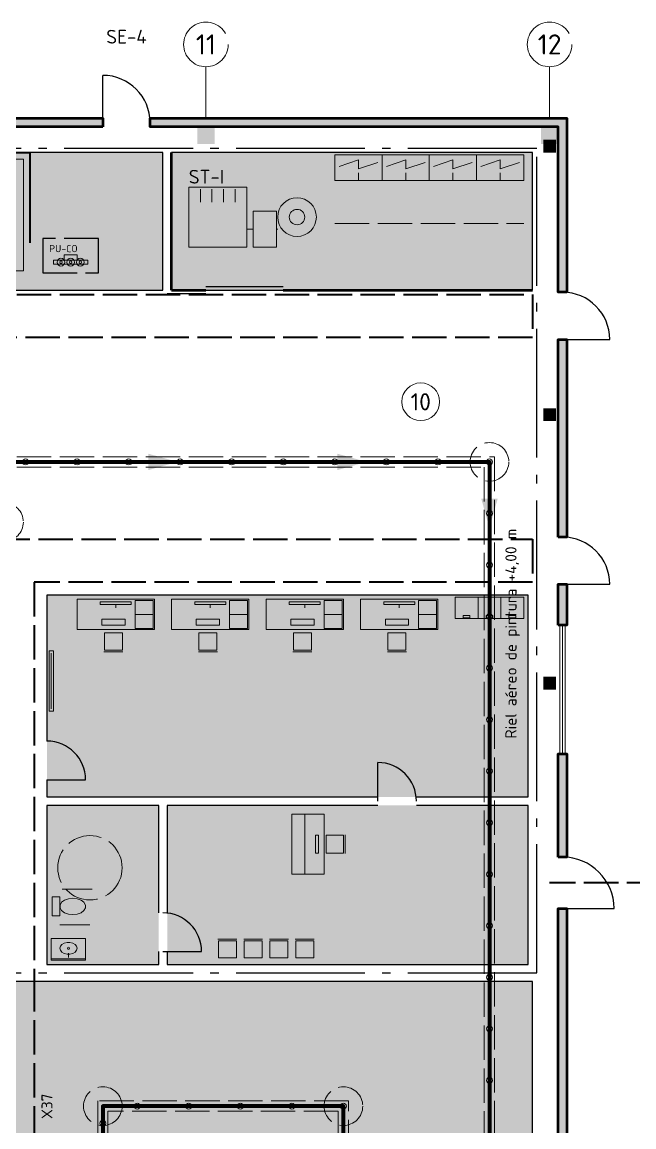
# Model space of a CAD drawing. Header units: millimetres. Extents: x 0 to 1189, y 0 to 841.
# Drawn here: x 613.6 to 684.8, y 586.6 to 715.2 of the extents above; entities that cross this region are included whole.
import ezdxf
from ezdxf.enums import TextEntityAlignment as Align

# ---------------------------------------------------------------- set-up
doc = ezdxf.new("R2010")
doc.units = ezdxf.units.MM
doc.linetypes.add('IRAM-E-TRAZOS', pattern=[5, 4, -1])
doc.linetypes.add('IRAM-F-TRAZO-PUNTO', pattern=[20, 15, -2, 1, -2])
for name, color, linetype, lineweight in [('A-ABERTURA', 7, 'CONTINUOUS', 25), ('A-COLUMNA', 7, 'CONTINUOUS', 50), ('A-EJE', 1, 'IRAM-F-TRAZO-PUNTO', 18), ('A-EQUIPO-FINO', 8, 'CONTINUOUS', 13), ('A-EQUIPO-OCULTO', 8, 'IRAM-E-TRAZOS', 13), ('A-EQUIPO-RELLENO', 9, 'CONTINUOUS', 13), ('A-LOCAL', 7, 'CONTINUOUS', 25), ('A-MURO', 7, 'CONTINUOUS', 50), ('A-OPERARIO', 6, 'CONTINUOUS', 18), ('A-RELLENO', 9, 'CONTINUOUS', 13), ('A-SECTOR', 1, 'CONTINUOUS', 25), ('A-SECTOR-TXT', 1, 'CONTINUOUS', 25), ('A-SEGURIDAD', 1, 'IRAM-E-TRAZOS', 18), ('A-TABIQUE', 7, 'CONTINUOUS', 50), ('A-TEXTO', 7, 'CONTINUOUS', 18), ('F-TL', 30, 'CONTINUOUS', 100), ('S-ESCAPE', 3, 'CONTINUOUS', 35)]:
    doc.layers.add(name, color=color, linetype=linetype, lineweight=lineweight)
for name, color, linetype, lineweight, true_color in [('A-AREA-TRABAJO', 30, 'CONTINUOUS', 13, 0xeb963c), ('A-MAMPARA', 1, 'CONTINUOUS', 35, 0xc82828), ('A-MOBILIARIO', 8, 'CONTINUOUS', 18, 0x50505a), ('A-PASILLO', 2, 'IRAM-E-TRAZOS', 35, 0xd7a500), ('A-PULMON', 6, 'IRAM-E-TRAZOS', 25, 0xdc00c8), ('A-SENDA', 2, 'CONTINUOUS', 25, 0xd7a500), ('A-VENTANA', 4, 'CONTINUOUS', 18, 0x0096c8), ('A-ZONA-LOG', 5, 'IRAM-F-TRAZO-PUNTO', 25, 0x285ac8)]:
    doc.layers.add(name, color=color, linetype=linetype, lineweight=lineweight, true_color=true_color)
doc.styles.add('ISO3098', font='isocpeur.ttf')

msp = doc.modelspace()

# ---------------------------------------------------------------- hatches: boundary and pattern name
at = {"layer": 'A-COLUMNA', "true_color": 0x000000}
h = msp.add_hatch(color=7, dxfattribs=at)
h.dxf.hatch_style = 1
h.paths.add_polyline_path([(634, 701), (636, 701), (636, 703), (634, 703)])
h = msp.add_hatch(color=7, dxfattribs=at)
h.dxf.hatch_style = 1
h.paths.add_polyline_path([(674, 701), (676, 701), (676, 703), (674, 703)])
h = msp.add_hatch(color=7, dxfattribs=at)
h.dxf.hatch_style = 1
h.paths.add_polyline_path([(674.25, 700), (675.75, 700), (675.75, 701.5), (674.25, 701.5)])
h = msp.add_hatch(color=7, dxfattribs=at)
h.dxf.hatch_style = 1
h.paths.add_polyline_path([(674.25, 668.75), (675.75, 668.75), (675.75, 670.25), (674.25, 670.25)])
h = msp.add_hatch(color=7, dxfattribs=at)
h.dxf.hatch_style = 1
h.paths.add_polyline_path([(674.25, 637.5), (675.75, 637.5), (675.75, 639), (674.25, 639)])
at = {"layer": 'A-EQUIPO-RELLENO', "true_color": 0xcdd0d4}
h = msp.add_hatch(color=7, dxfattribs=at)
h.dxf.hatch_style = 1
h.paths.add_polyline_path([(650, 696.75), (655.5, 696.75), (655.5, 699.75), (650, 699.75)])
h = msp.add_hatch(color=7, dxfattribs=at)
h.dxf.hatch_style = 1
h.paths.add_polyline_path([(655.5, 696.75), (661, 696.75), (661, 699.75), (655.5, 699.75)])
h = msp.add_hatch(color=7, dxfattribs=at)
h.dxf.hatch_style = 1
h.paths.add_polyline_path([(661, 696.75), (666.5, 696.75), (666.5, 699.75), (661, 699.75)])
h = msp.add_hatch(color=7, dxfattribs=at)
h.dxf.hatch_style = 1
h.paths.add_polyline_path([(666.5, 696.75), (672, 696.75), (672, 699.75), (666.5, 699.75)])
h = msp.add_hatch(color=7, dxfattribs=at)
h.dxf.hatch_style = 1
h.paths.add_polyline_path([(633, 689), (639.75, 689), (639.75, 696), (633, 696)])
at = {"layer": 'A-EQUIPO-RELLENO', "true_color": 0xfaf0fa}
h = msp.add_hatch(color=7, dxfattribs=at)
h.dxf.hatch_style = 1
h.paths.add_polyline_path([(617.25, 687), (621.25, 687), (621.25, 687.5), (617.25, 687.5)])
at = {"layer": 'A-EQUIPO-RELLENO', "true_color": 0xeeeeee}
h = msp.add_hatch(color=7, dxfattribs=at)
h.dxf.hatch_style = 1
h.paths.add_polyline_path([(664, 645.75), (666.67, 645.75), (666.67, 648.25), (664, 648.25)])
h = msp.add_hatch(color=7, dxfattribs=at)
h.dxf.hatch_style = 1
h.paths.add_polyline_path([(666.67, 645.75), (669.33, 645.75), (669.33, 648.25), (666.67, 648.25)])
h = msp.add_hatch(color=7, dxfattribs=at)
h.dxf.hatch_style = 1
h.paths.add_polyline_path([(669.33, 645.75), (672, 645.75), (672, 648.25), (669.33, 648.25)])
at = {"layer": 'A-EQUIPO-RELLENO', "true_color": 0xeedec0}
h = msp.add_hatch(color=7, dxfattribs=at)
h.dxf.hatch_style = 1
h.paths.add_polyline_path([(620, 644.5), (629, 644.5), (629, 648), (620, 648)])
h = msp.add_hatch(color=7, dxfattribs=at)
h.dxf.hatch_style = 1
h.paths.add_polyline_path([(631, 644.5), (640, 644.5), (640, 648), (631, 648)])
h = msp.add_hatch(color=7, dxfattribs=at)
h.dxf.hatch_style = 1
h.paths.add_polyline_path([(642, 644.5), (651, 644.5), (651, 648), (642, 648)])
h = msp.add_hatch(color=7, dxfattribs=at)
h.dxf.hatch_style = 1
h.paths.add_polyline_path([(653, 644.5), (662, 644.5), (662, 648), (653, 648)])
at = {"layer": 'A-EQUIPO-RELLENO', "true_color": 0xd6e2f0}
h = msp.add_hatch(color=7, dxfattribs=at)
h.dxf.hatch_style = 1
h.paths.add_polyline_path([(625.28, 642.1), (623.18, 642.1), (623.18, 644.1), (625.28, 644.1)])
h = msp.add_hatch(color=7, dxfattribs=at)
h.dxf.hatch_style = 1
h.paths.add_polyline_path([(636.28, 642.1), (634.18, 642.1), (634.18, 644.1), (636.28, 644.1)])
h = msp.add_hatch(color=7, dxfattribs=at)
h.dxf.hatch_style = 1
h.paths.add_polyline_path([(647.28, 642.1), (645.18, 642.1), (645.18, 644.1), (647.28, 644.1)])
h = msp.add_hatch(color=7, dxfattribs=at)
h.dxf.hatch_style = 1
h.paths.add_polyline_path([(658.28, 642.1), (656.18, 642.1), (656.18, 644.1), (658.28, 644.1)])
at = {"layer": 'A-EQUIPO-RELLENO', "true_color": 0xffffff}
h = msp.add_hatch(color=7, dxfattribs=at)
h.dxf.hatch_style = 1
h.paths.add_polyline_path([(617.25, 635), (617.25, 642), (616.75, 642), (616.75, 635)])
at = {"layer": 'A-EQUIPO-RELLENO', "true_color": 0xeeeeee}
h = msp.add_hatch(color=7, dxfattribs=at)
h.dxf.hatch_style = 1
h.paths.add_polyline_path([(645, 623), (645, 616), (646.5, 616), (646.5, 623)])
at = {"layer": 'A-EQUIPO-RELLENO', "true_color": 0xeedec0}
h = msp.add_hatch(color=7, dxfattribs=at)
h.dxf.hatch_style = 1
h.paths.add_polyline_path([(646.5, 623), (646.5, 616), (648.75, 616), (648.75, 623)])
at = {"layer": 'A-EQUIPO-RELLENO', "true_color": 0xd6e2f0}
h = msp.add_hatch(color=7, dxfattribs=at)
h.dxf.hatch_style = 1
h.paths.add_polyline_path([(651, 620.55), (651, 618.45), (649, 618.45), (649, 620.55)])
at = {"layer": 'A-EQUIPO-RELLENO', "true_color": 0xf8f8fc}
h = msp.add_hatch(color=7, dxfattribs=at)
h.dxf.hatch_style = 1
h.paths.add_polyline_path([(618, 611.15), (618, 613.35), (617.1, 613.35), (617.1, 611.15)])
h = msp.add_hatch(color=7, dxfattribs=at)
h.dxf.hatch_style = 1
h.paths.add_polyline_path([(619.5, 613.2), (618.99, 613.14), (618.54, 612.98), (618.2, 612.73), (618.02, 612.41), (618.02, 612.09), (618.2, 611.77), (618.54, 611.52), (618.99, 611.36), (619.5, 611.3), (620.01, 611.36), (620.46, 611.52), (620.8, 611.77), (620.98, 612.09), (620.98, 612.41), (620.8, 612.73), (620.46, 612.98), (620.01, 613.14), (619.5, 613.2)])
h = msp.add_hatch(color=7, dxfattribs=at)
h.dxf.hatch_style = 1
h.paths.add_polyline_path([(621, 608.5), (617, 608.5), (617, 606), (621, 606)])
at = {"layer": 'A-EQUIPO-RELLENO', "true_color": 0xd6e2f0}
h = msp.add_hatch(color=7, dxfattribs=at)
h.dxf.hatch_style = 1
h.paths.add_polyline_path([(636.45, 608.25), (638.55, 608.25), (638.55, 606.25), (636.45, 606.25)])
h = msp.add_hatch(color=7, dxfattribs=at)
h.dxf.hatch_style = 1
h.paths.add_polyline_path([(639.45, 608.25), (641.55, 608.25), (641.55, 606.25), (639.45, 606.25)])
h = msp.add_hatch(color=7, dxfattribs=at)
h.dxf.hatch_style = 1
h.paths.add_polyline_path([(642.45, 608.25), (644.55, 608.25), (644.55, 606.25), (642.45, 606.25)])
h = msp.add_hatch(color=7, dxfattribs=at)
h.dxf.hatch_style = 1
h.paths.add_polyline_path([(645.45, 608.25), (647.55, 608.25), (647.55, 606.25), (645.45, 606.25)])
at = {"layer": 'A-MURO', "true_color": 0x464646}
h = msp.add_hatch(color=7, dxfattribs=at)
h.dxf.hatch_style = 1
h.paths.add_polyline_path([(623, 703), (481.5, 703), (481.5, 704), (623, 704)])
h = msp.add_hatch(color=7, dxfattribs=at)
h.dxf.hatch_style = 1
h.paths.add_polyline_path([(677, 683.75), (676, 683.75), (676, 703), (628.5, 703), (628.5, 704), (677, 704)])
h = msp.add_hatch(color=7, dxfattribs=at)
h.dxf.hatch_style = 1
h.paths.add_polyline_path([(676, 655.25), (676, 678.25), (677, 678.25), (677, 655.25)])
h = msp.add_hatch(color=7, dxfattribs=at)
h.dxf.hatch_style = 1
h.paths.add_polyline_path([(676, 645), (676, 649.75), (677, 649.75), (677, 645)])
h = msp.add_hatch(color=7, dxfattribs=at)
h.dxf.hatch_style = 1
h.paths.add_polyline_path([(676, 618), (676, 630), (677, 630), (677, 618)])
h = msp.add_hatch(color=7, dxfattribs=at)
h.dxf.hatch_style = 1
h.paths.add_polyline_path([(670.5, 480), (670.5, 481), (676, 481), (676, 612), (677, 612), (677, 480)])
at = {"layer": 'A-RELLENO', "true_color": 0xfde4c8}
h = msp.add_hatch(color=7, dxfattribs=at)
h.dxf.hatch_style = 1
h.paths.add_polyline_path([(593, 684), (630, 684), (630, 700), (593, 700)])
at = {"layer": 'A-RELLENO', "true_color": 0xe8e8e8}
h = msp.add_hatch(color=7, dxfattribs=at)
h.dxf.hatch_style = 1
h.paths.add_polyline_path([(631, 684), (673, 684), (673, 700), (631, 700)])
at = {"layer": 'A-RELLENO', "true_color": 0xfff8cd}
h = msp.add_hatch(color=7, dxfattribs=at)
h.dxf.hatch_style = 1
h.paths.add_polyline_path([(616.5, 625), (672.5, 625), (672.5, 648.5), (616.5, 648.5)])
h = msp.add_hatch(color=7, dxfattribs=at)
h.dxf.hatch_style = 1
h.paths.add_polyline_path([(616.5, 605.5), (629.5, 605.5), (629.5, 624), (616.5, 624)])
h = msp.add_hatch(color=7, dxfattribs=at)
h.dxf.hatch_style = 1
h.paths.add_polyline_path([(630.5, 605.5), (672.5, 605.5), (672.5, 624), (630.5, 624)])
at = {"layer": 'A-RELLENO', "true_color": 0xfad7cd}
h = msp.add_hatch(color=7, dxfattribs=at)
h.dxf.hatch_style = 1
h.paths.add_polyline_path([(608, 493.5), (673, 493.5), (673, 603.5), (608, 603.5)])
at = {"layer": 'A-SENDA', "true_color": 0xd7a500}
h = msp.add_hatch(color=7, dxfattribs=at)
h.dxf.hatch_style = 1
h.paths.add_polyline_path([(608, 595), (615, 595), (615, 597), (608, 597)])
h = msp.add_hatch(color=7, dxfattribs=at)
h.dxf.hatch_style = 1
h.paths.add_polyline_path([(608, 591), (615, 591), (615, 593), (608, 593)])
h = msp.add_hatch(color=7, dxfattribs=at)
h.dxf.hatch_style = 1
h.paths.add_polyline_path([(608, 587), (615, 587), (615, 589), (608, 589)])
at = {"layer": 'F-TL', "true_color": 0xeb7800}
h = msp.add_hatch(color=7, dxfattribs=at)
h.dxf.hatch_style = 1
h.paths.add_polyline_path([(631.7, 664), (628.3, 664.95), (628.3, 663.05)])
h = msp.add_hatch(color=7, dxfattribs=at)
h.dxf.hatch_style = 1
h.paths.add_polyline_path([(653.7, 664), (650.3, 664.95), (650.3, 663.05)])
h = msp.add_hatch(color=7, dxfattribs=at)
h.dxf.hatch_style = 1
h.paths.add_polyline_path([(668, 656.3), (668.95, 659.7), (667.05, 659.7)])
h = msp.add_hatch(color=7, dxfattribs=at)
h.dxf.hatch_style = 1
h.paths.add_polyline_path([(668, 634.3), (668.95, 637.7), (667.05, 637.7)])
h = msp.add_hatch(color=7, dxfattribs=at)
h.dxf.hatch_style = 1
h.paths.add_polyline_path([(668, 612.3), (668.95, 615.7), (667.05, 615.7)])
h = msp.add_hatch(color=7, dxfattribs=at)
h.dxf.hatch_style = 1
h.paths.add_polyline_path([(668, 590.3), (668.95, 593.7), (667.05, 593.7)])
h = msp.add_hatch(color=7, dxfattribs=at)
h.dxf.hatch_style = 1
h.paths.add_polyline_path([(647.3, 589), (650.7, 588.05), (650.7, 589.95)])

# ---------------------------------------------------------------- linework, layer by layer
at = {"layer": 'A-ABERTURA'}
for p, q in [((623, 703.5), (623, 709)), ((635, 684.4), (644, 684.4)), ((630.5, 683.6), (635, 683.6)), ((676.5, 678.25), (682, 678.25)), ((676.5, 649.75), (682, 649.75)), ((655, 624.5), (655, 629)), ((616.5, 627), (621, 627)), ((676.5, 612), (682.5, 612)), ((630, 607), (634.5, 607))]:
    msp.add_line(p, q, dxfattribs=at)
for centre, radius in [((623, 703.5), 5.5), ((676.5, 678.25), 5.5), ((676.5, 649.75), 5.5), ((616.5, 627), 4.5), ((655, 624.5), 4.5), ((676.5, 612), 6), ((630, 607), 4.5)]:
    msp.add_arc(centre, radius, 0, 90, dxfattribs=at)
at = {"layer": 'A-AREA-TRABAJO'}
msp.add_line((609.75, 686.25), (613.75, 686.25), dxfattribs=at)
msp.add_lwpolyline([(601.25, 686.25), (601.25, 699.25), (613.75, 699.25), (613.75, 686.25)], dxfattribs=at)
at = {"layer": 'A-EJE'}
for p, q in [((635, 704), (635, 710)), ((675, 704), (675, 710))]:
    msp.add_line(p, q, dxfattribs=at)
msp.add_lwpolyline([(608, 664), (668, 664), (668, 583), (657.2, 583), (657.2, 532), (631, 532), (631, 544), (651, 544), (651, 589), (623, 589), (623, 522), (645, 522)], dxfattribs=at)
for centre in [(635, 712.6), (675, 712.6)]:
    msp.add_circle(centre, 2.6, dxfattribs=at)
at = {"layer": 'A-EQUIPO-FINO'}
for p, q in [((652.75, 696.75), (652.75, 697.65)), ((658.25, 696.75), (658.25, 697.65)), ((663.75, 696.75), (663.75, 697.65)), ((669.25, 696.75), (669.25, 697.65)), ((634.35, 694.25), (634.35, 695.75)), ((635.7, 694.25), (635.7, 695.75)), ((637.05, 694.25), (637.05, 695.75)), ((638.4, 694.25), (638.4, 695.75)), ((639.75, 691.1), (640.5, 691.1)), ((643.2, 691.1), (643.35, 691.1)), ((626.75, 646.25), (628.85, 646.25)), ((637.75, 646.25), (639.85, 646.25)), ((648.75, 646.25), (650.85, 646.25)), ((659.75, 646.25), (661.85, 646.25)), ((617, 635.25), (617, 641.75)), ((621, 606.15), (617, 606.15)), ((619, 606.8), (619, 606.3))]:
    msp.add_line(p, q, dxfattribs=at)
for points in [[(650.5, 698.4), (652.75, 699.15), (652.75, 698.1), (655, 698.85)], [(656, 698.4), (658.25, 699.15), (658.25, 698.1), (660.5, 698.85)], [(661.5, 698.4), (663.75, 699.15), (663.75, 698.1), (666, 698.85)], [(667, 698.4), (669.25, 699.15), (669.25, 698.1), (671.5, 698.85)]]:
    msp.add_lwpolyline(points, dxfattribs=at)
for points in [[(626.75, 644.6), (628.85, 644.6), (628.85, 647.85), (626.75, 647.85)], [(637.75, 644.6), (639.85, 644.6), (639.85, 647.85), (637.75, 647.85)], [(648.75, 644.6), (650.85, 644.6), (650.85, 647.85), (648.75, 647.85)], [(659.75, 644.6), (661.85, 644.6), (661.85, 647.85), (659.75, 647.85)], [(622.88, 645), (625.58, 645), (625.58, 645.7), (622.88, 645.7)], [(633.88, 645), (636.58, 645), (636.58, 645.7), (633.88, 645.7)], [(644.88, 645), (647.58, 645), (647.58, 645.7), (644.88, 645.7)], [(655.88, 645), (658.58, 645), (658.58, 645.7), (655.88, 645.7)], [(664.93, 645.85), (665.73, 645.85), (665.73, 646.1), (664.93, 646.1)], [(667.6, 645.85), (668.4, 645.85), (668.4, 646.1), (667.6, 646.1)], [(670.27, 645.85), (671.07, 645.85), (671.07, 646.1), (670.27, 646.1)]]:
    msp.add_lwpolyline(points, close=True, dxfattribs=at)
for centre, radius in [((645.6, 692.5), 0.9), ((618.12, 687.25), 0.45), ((618.12, 687.25), 0.14), ((619.25, 687.25), 0.45), ((619.25, 687.25), 0.14), ((620.38, 687.25), 0.45), ((620.38, 687.25), 0.14), ((614, 664), 0.35), ((620, 664), 0.35), ((626, 664), 0.35), ((632, 664), 0.35), ((638, 664), 0.35), ((644, 664), 0.35), ((650, 664), 0.35), ((656, 664), 0.35), ((662, 664), 0.35), ((668, 664), 0.35), ((668, 658), 0.35), ((668, 652), 0.35), ((668, 646), 0.35), ((668, 640), 0.35), ((668, 634), 0.35), ((668, 628), 0.35), ((668, 622), 0.35), ((668, 616), 0.35), ((668, 610), 0.35), ((619, 607.38), 0.125), ((668, 604), 0.35), ((668, 598), 0.35), ((668, 592), 0.35), ((627, 589), 0.35), ((633, 589), 0.35), ((639, 589), 0.35), ((645, 589), 0.35), ((651, 589), 0.35), ((623, 587), 0.35)]:
    msp.add_circle(centre, radius, dxfattribs=at)
at = {"layer": 'A-EQUIPO-OCULTO'}
msp.add_line((650, 691.75), (672, 691.75), dxfattribs=at)
for points in [[(608, 664.6), (668.6, 664.6), (668.6, 582.4), (657.8, 582.4), (657.8, 531.4), (630.4, 531.4), (630.4, 544.6), (650.4, 544.6), (650.4, 588.4), (623.6, 588.4), (623.6, 522.6), (645, 522.6)], [(608, 663.4), (667.4, 663.4), (667.4, 583.6), (656.6, 583.6), (656.6, 532.6), (631.6, 532.6), (631.6, 543.4), (651.6, 543.4), (651.6, 589.6), (622.4, 589.6), (622.4, 521.4), (645, 521.4)]]:
    msp.add_lwpolyline(points, dxfattribs=at)
for centre, radius in [((668, 664), 2.25), ((611.5, 657), 2.25), ((621.5, 616.75), 3.75), ((623, 589), 2.25), ((651, 589), 2.25)]:
    msp.add_circle(centre, radius, dxfattribs=at)
at = {"layer": 'A-LOCAL'}
for p, q in [((672.5, 648.5), (616.5, 648.5)), ((616.5, 648.5), (616.5, 631.5)), ((672.5, 625), (672.5, 648.5)), ((616.5, 627), (616.5, 625)), ((616.5, 625), (655, 625)), ((629.5, 624), (616.5, 624)), ((616.5, 624), (616.5, 605.5)), ((629.5, 611.5), (629.5, 624)), ((655, 624), (630.5, 624)), ((630.5, 624), (630.5, 611.5)), ((659.5, 625), (672.5, 625)), ((672.5, 624), (659.5, 624)), ((672.5, 605.5), (672.5, 624)), ((629.5, 605.5), (629.5, 607)), ((630.5, 607), (630.5, 605.5)), ((616.5, 605.5), (629.5, 605.5)), ((630.5, 605.5), (672.5, 605.5))]:
    msp.add_line(p, q, dxfattribs=at)
at = {"layer": 'A-MAMPARA'}
msp.add_lwpolyline([(600.5, 689.5), (600.5, 700), (614.5, 700), (614.5, 689.5)], dxfattribs=at)
at = {"layer": 'A-MOBILIARIO'}
for p, q in [((624.5, 647.4), (624.5, 647)), ((635.5, 647.4), (635.5, 647)), ((646.5, 647.4), (646.5, 647)), ((657.5, 647.4), (657.5, 647)), ((623.13, 641.9), (625.33, 641.9)), ((634.13, 641.9), (636.33, 641.9)), ((645.13, 641.9), (647.33, 641.9)), ((656.13, 641.9), (658.33, 641.9)), ((651.2, 618.4), (651.2, 620.6)), ((638.6, 608.45), (636.4, 608.45)), ((641.6, 608.45), (639.4, 608.45)), ((644.6, 608.45), (642.4, 608.45)), ((647.6, 608.45), (645.4, 608.45))]:
    msp.add_line(p, q, dxfattribs=at)
for points in [[(650, 696.75), (655.5, 696.75), (655.5, 699.75), (650, 699.75)], [(655.5, 696.75), (661, 696.75), (661, 699.75), (655.5, 699.75)], [(661, 696.75), (666.5, 696.75), (666.5, 699.75), (661, 699.75)], [(666.5, 696.75), (672, 696.75), (672, 699.75), (666.5, 699.75)], [(633, 689), (639.75, 689), (639.75, 696), (633, 696)], [(640.5, 689), (643.2, 689), (643.2, 693.2), (640.5, 693.2)], [(664, 645.75), (666.67, 645.75), (666.67, 648.25), (664, 648.25)], [(666.67, 645.75), (669.33, 645.75), (669.33, 648.25), (666.67, 648.25)], [(669.33, 645.75), (672, 645.75), (672, 648.25), (669.33, 648.25)], [(620, 644.5), (629, 644.5), (629, 648), (620, 648)], [(622.7, 647.4), (626.3, 647.4), (626.3, 647.7), (622.7, 647.7)], [(631, 644.5), (640, 644.5), (640, 648), (631, 648)], [(633.7, 647.4), (637.3, 647.4), (637.3, 647.7), (633.7, 647.7)], [(642, 644.5), (651, 644.5), (651, 648), (642, 648)], [(644.7, 647.4), (648.3, 647.4), (648.3, 647.7), (644.7, 647.7)], [(653, 644.5), (662, 644.5), (662, 648), (653, 648)], [(655.7, 647.4), (659.3, 647.4), (659.3, 647.7), (655.7, 647.7)], [(625.28, 642.1), (623.18, 642.1), (623.18, 644.1), (625.28, 644.1)], [(636.28, 642.1), (634.18, 642.1), (634.18, 644.1), (636.28, 644.1)], [(647.28, 642.1), (645.18, 642.1), (645.18, 644.1), (647.28, 644.1)], [(658.28, 642.1), (656.18, 642.1), (656.18, 644.1), (658.28, 644.1)], [(617.25, 635), (617.25, 642), (616.75, 642), (616.75, 635)], [(645, 623), (645, 616), (646.5, 616), (646.5, 623)], [(646.5, 623), (646.5, 616), (648.75, 616), (648.75, 623)], [(647.75, 620.55), (647.75, 618.45), (648.1, 618.45), (648.1, 620.55)], [(651, 620.55), (651, 618.45), (649, 618.45), (649, 620.55)], [(618, 611.15), (618, 613.35), (617.1, 613.35), (617.1, 611.15)], [(619.5, 613.2), (618.99, 613.14), (618.54, 612.98), (618.2, 612.73), (618.02, 612.41), (618.02, 612.09), (618.2, 611.77), (618.54, 611.52), (618.99, 611.36), (619.5, 611.3), (620.01, 611.36), (620.46, 611.52), (620.8, 611.77), (620.98, 612.09), (620.98, 612.41), (620.8, 612.73), (620.46, 612.98), (620.01, 613.14), (619.5, 613.2)], [(621, 608.5), (617, 608.5), (617, 606), (621, 606)], [(618, 607.38), (618.06, 607.14), (618.23, 606.93), (618.5, 606.77), (618.83, 606.69), (619.17, 606.69), (619.5, 606.77), (619.77, 606.93), (619.94, 607.14), (620, 607.38), (619.94, 607.61), (619.77, 607.82), (619.5, 607.98), (619.17, 608.06), (618.83, 608.06), (618.5, 607.98), (618.23, 607.82), (618.06, 607.61), (618, 607.38)], [(636.45, 608.25), (638.55, 608.25), (638.55, 606.25), (636.45, 606.25)], [(639.45, 608.25), (641.55, 608.25), (641.55, 606.25), (639.45, 606.25)], [(642.45, 608.25), (644.55, 608.25), (644.55, 606.25), (642.45, 606.25)], [(645.45, 608.25), (647.55, 608.25), (647.55, 606.25), (645.45, 606.25)]]:
    msp.add_lwpolyline(points, close=True, dxfattribs=at)
msp.add_circle((645.6, 692.5), 2.25, dxfattribs=at)
at = {"layer": 'A-MURO'}
for points in [[(623, 703), (481.5, 703), (481.5, 704), (623, 704)], [(677, 683.75), (676, 683.75), (676, 703), (628.5, 703), (628.5, 704), (677, 704)], [(676, 655.25), (676, 678.25), (677, 678.25), (677, 655.25)], [(676, 645), (676, 649.75), (677, 649.75), (677, 645)], [(676, 618), (676, 630), (677, 630), (677, 618)], [(670.5, 480), (670.5, 481), (676, 481), (676, 612), (677, 612), (677, 480)]]:
    msp.add_lwpolyline(points, close=True, dxfattribs=at)
at = {"layer": 'A-OPERARIO'}
for p, q in [((618.5, 687.5), (618.5, 688.1)), ((618.5, 688.1), (620, 688.1)), ((620, 687.5), (620, 688.1))]:
    msp.add_line(p, q, dxfattribs=at)
msp.add_lwpolyline([(617.25, 687), (621.25, 687), (621.25, 687.5), (617.25, 687.5)], close=True, dxfattribs=at)
at = {"layer": 'A-PASILLO'}
for p, q in [((358, 683.5), (673, 683.5)), ((673, 683.5), (673, 678.5)), ((673, 678.5), (545.5, 678.5)), ((545.5, 655), (673, 655)), ((673, 655), (673, 650)), ((673, 650), (615, 650)), ((615, 650), (615, 604)), ((615, 604), (615, 493))]:
    msp.add_line(p, q, dxfattribs=at)
msp.add_lwpolyline([(137.5, 345), (698, 345), (698, 615), (675, 615)], dxfattribs=at)
at = {"layer": 'A-PULMON'}
msp.add_lwpolyline([(616, 686), (622.5, 686), (622.5, 690), (616, 690)], close=True, dxfattribs=at)
at = {"layer": 'A-SECTOR'}
for points in [[(593, 684), (630, 684), (630, 700), (593, 700)], [(631, 684), (673, 684), (673, 700), (631, 700)], [(608, 493.5), (673, 493.5), (673, 603.5), (608, 603.5)]]:
    msp.add_lwpolyline(points, close=True, dxfattribs=at)
at = {"layer": 'A-SEGURIDAD'}
for p, q in [((621.75, 614.25), (618.25, 614.25)), ((621.5, 610.1), (618, 610.1))]:
    msp.add_line(p, q, dxfattribs=at)
at = {"layer": 'A-TABIQUE'}
for p, q in [((631, 684), (631, 700)), ((631, 684), (635, 684)), ((644, 684), (673, 684))]:
    msp.add_line(p, q, dxfattribs=at)
at = {"layer": 'A-TEXTO'}
msp.add_circle((660, 671), 2.2, dxfattribs=at)
at = {"layer": 'A-VENTANA'}
for p, q in [((676.2, 630), (676.2, 645)), ((676.5, 630), (676.5, 645)), ((676.8, 630), (676.8, 645))]:
    msp.add_line(p, q, dxfattribs=at)
at = {"layer": 'A-ZONA-LOG'}
msp.add_lwpolyline([(358.5, 604.5), (673.5, 604.5), (673.5, 700.5), (358.5, 700.5)], close=True, dxfattribs=at)
at = {"layer": 'F-TL'}
msp.add_lwpolyline([(608, 664), (668, 664), (668, 583), (657.2, 583), (657.2, 532), (631, 532), (631, 544), (651, 544), (651, 589), (623, 589), (623, 522), (645, 522)], dxfattribs=at)

# ---------------------------------------------------------------- texts
at = {"layer": 'A-PULMON', "style": 'ISO3098'}
msp.add_text('PU-CO', height=0.84, dxfattribs=at).set_placement((616.75, 689.25), align=Align.TOP_LEFT)
at = {"layer": 'A-SECTOR-TXT', "style": 'ISO3098'}
msp.add_text('ST-I', height=1.6, dxfattribs=at).set_placement((633, 698), align=Align.TOP_LEFT)
at = {"layer": 'A-TEXTO', "style": 'ISO3098'}
for s, height, p in [('11', 2.34, (635, 712.6)), ('12', 2.34, (675, 712.6)), ('10', 2, (660, 671))]:
    msp.add_text(s, height=height, dxfattribs=at).set_placement(p, align=Align.MIDDLE_CENTER)
msp.add_text('Riel aéreo de pintura +4,00 m', height=1.3, rotation=90, dxfattribs=at).set_placement((670.5, 644), align=Align.MIDDLE_CENTER)
msp.add_text('X37', height=1.28, rotation=90, dxfattribs=at).set_placement((616.5, 587.5), align=Align.MIDDLE_LEFT)
at = {"layer": 'S-ESCAPE', "style": 'ISO3098'}
msp.add_text('SE-4', height=1.6, dxfattribs=at).set_placement((625.75, 713.5), align=Align.MIDDLE_CENTER)

doc.saveas('drawing.dxf')
